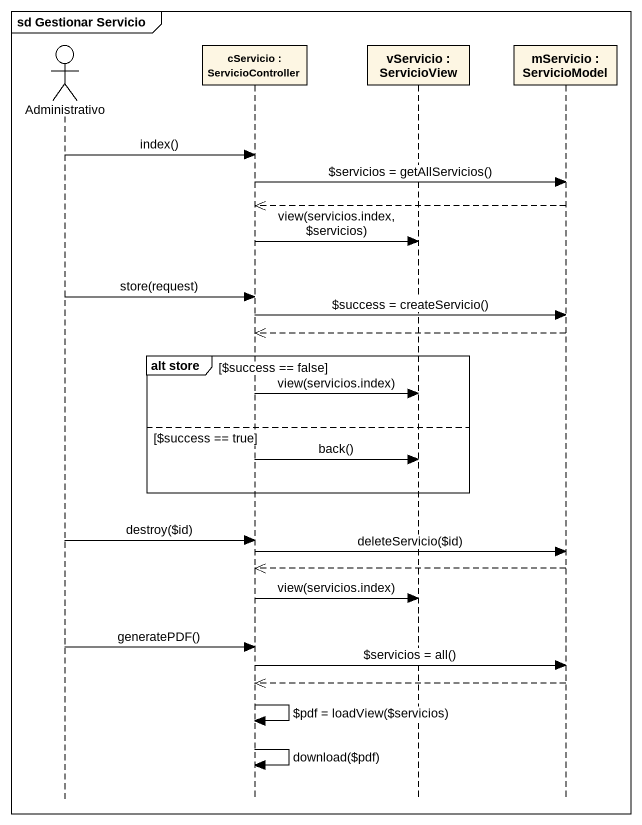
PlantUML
@startuml
mainframe sd Gestionar Servicio
hide footbox
actor Administrativo
participant "cServicio : ServicioController" as cServicio
participant "vServicio : ServicioView" as vServicio
participant "mServicio : ServicioModel" as mServicio

Administrativo -> cServicio : index()
cServicio -> mServicio : ~$servicios = getAllServicios()
mServicio -->> cServicio
cServicio -> vServicio : view(servicios.index,~$servicios)
Administrativo -> cServicio : store(request)
cServicio -> mServicio : ~$success = createServicio()
mServicio -->> cServicio
group alt store [~$success == false]
  cServicio -> vServicio : view(servicios.index)
else ~$success == true
  cServicio -> vServicio : back()
end
Administrativo -> cServicio : destroy(~$id)
cServicio -> mServicio : deleteServicio(~$id)
mServicio -->> cServicio
cServicio -> vServicio : view(servicios.index)
Administrativo -> cServicio : generatePDF()
cServicio -> mServicio : ~$servicios = all()
mServicio -->> cServicio
cServicio -> cServicio : ~$pdf = loadView(~$servicios)
cServicio -> cServicio : download(~$pdf)
@enduml
